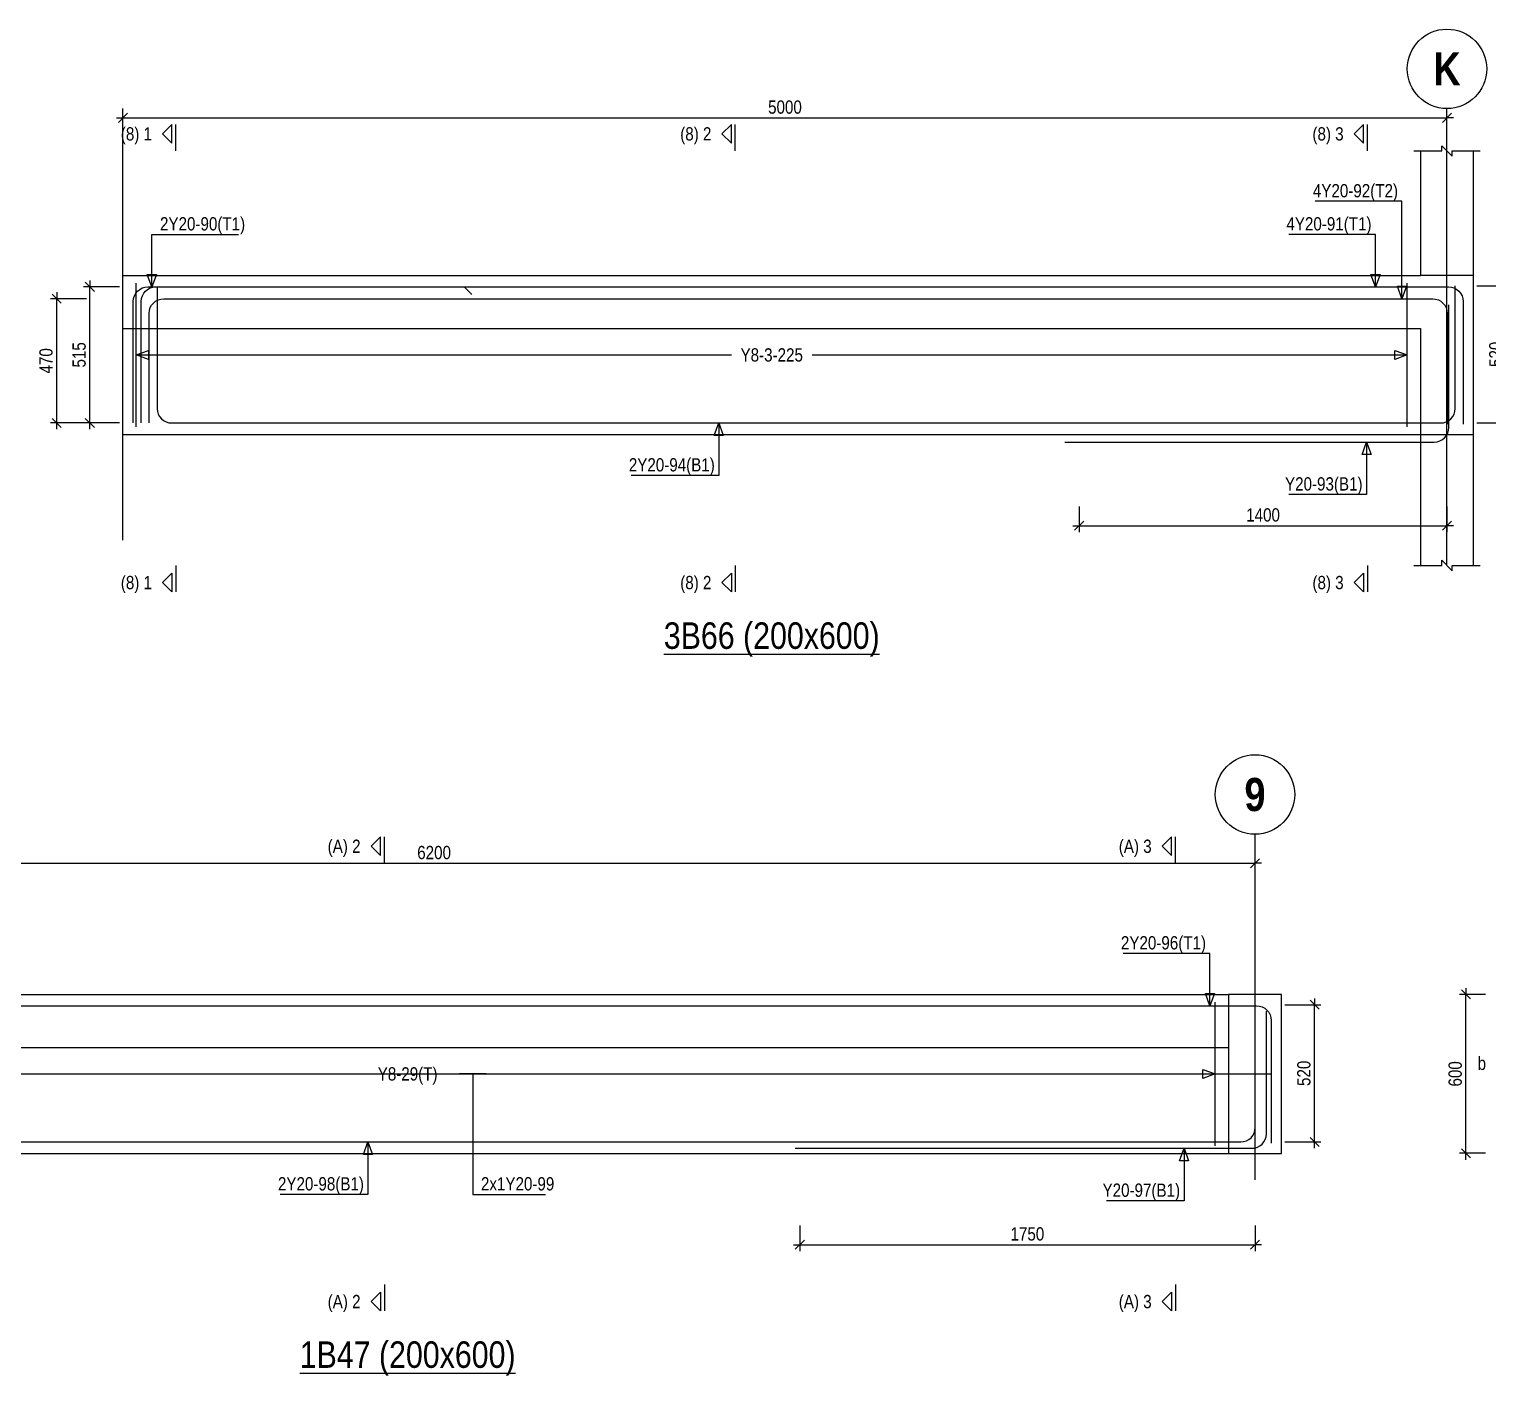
# Model space of a CAD drawing. Extents: x 0 to 206258, y -403073 to 0.
# Drawn here: x 36659 to 47675, y -360104 to -349934 of the extents above; entities that cross this region are included whole.
import ezdxf
from ezdxf.enums import TextEntityAlignment as Align
from ezdxf.lldxf.tags import DXFTag

# ---------------------------------------------------------------- set-up
doc = ezdxf.new("R2010")
doc.units = 0
doc.header["$LTSCALE"] = 1000
for name, color, linetype in [('Axis Circle(Dir 2)', 150, 'Continuous'), ('Axis Label(Dir 1)', 7, 'Continuous'), ('Axis Line(Dir 2)', 150, 'CENTER2'), ('Break Line', 5, 'Continuous'), ('Dimension Line', 5, 'Continuous'), ('Front Elevation Line', 40, 'Continuous'), ('Leader Line', 5, 'Continuous'), ('Link Line', 3, 'Continuous'), ('Rebar Kink', 4, 'Continuous'), ('Rebar Label', 6, 'Continuous'), ('Rebar Line', 7, 'Continuous'), ('Section Label', 1, 'Continuous'), ('Section Line', 1, 'Continuous'), ('Top Rebar Label', 6, 'Continuous'), ('Top Rebar Line', 7, 'Continuous')]:
    doc.layers.add(name, color=color, linetype=linetype)
for name, color, linetype, true_color in [('Back Elevation Line', 191, 'HIDDEN2', 0xd4aaff), ('Beam Label(D)', 94, 'Continuous', 0x008100), ('Beam Line(D)', 112, 'Continuous', 0x00bd5e), ('Link Label', 94, 'Continuous', 0x008100)]:
    doc.layers.add(name, color=color, linetype=linetype, true_color=true_color)
doc.styles.add('Axis Label(Dir 1)', font='ARIALNB.TTF', dxfattribs={"height": 250})
doc.styles.add('Beam Label(D)', font='ARIALN.TTF', dxfattribs={"height": 200})
doc.styles.add('Dimension Text', font='ARIALN.TTF', dxfattribs={"height": 100})
doc.styles.add('Link Label', font='ARIALN.TTF', dxfattribs={"height": 100})
doc.styles.add('Rebar Label', font='ARIALN.TTF', dxfattribs={"height": 100})
doc.styles.add('Section Label', font='ARIALN.TTF', dxfattribs={"height": 100})
doc.styles.add('Top Rebar Label', font='ARIALN.TTF', dxfattribs={"height": 100})
tags = doc.linetypes.add('CENTER2', pattern=[1.125, 0.75, -0.125, 0.125, -0.125]).pattern_tags.tags
tags[10:11] = [DXFTag(74, 4), DXFTag(75, 0), DXFTag(340, '0'), DXFTag(46, 0.0), DXFTag(50, 0.0), DXFTag(44, 0.0), DXFTag(45, 0.0)]
tags[8:9] = [DXFTag(74, 4), DXFTag(75, 0), DXFTag(340, '0'), DXFTag(46, 0.0), DXFTag(50, 0.0), DXFTag(44, 0.0), DXFTag(45, 0.0)]
tags[6:7] = [DXFTag(74, 4), DXFTag(75, 0), DXFTag(340, '0'), DXFTag(46, 0.0), DXFTag(50, 0.0), DXFTag(44, 0.0), DXFTag(45, 0.0)]
tags[4:5] = [DXFTag(74, 4), DXFTag(75, 0), DXFTag(340, '0'), DXFTag(46, 0.0), DXFTag(50, 0.0), DXFTag(44, 0.0), DXFTag(45, 0.0)]
tags = doc.linetypes.add('HIDDEN2', pattern=[0.1875, 0.125, -0.0625]).pattern_tags.tags
tags[6:7] = [DXFTag(74, 4), DXFTag(75, 0), DXFTag(340, '0'), DXFTag(46, 0.0), DXFTag(50, 0.0), DXFTag(44, 0.0), DXFTag(45, 0.0)]
tags[4:5] = [DXFTag(74, 4), DXFTag(75, 0), DXFTag(340, '0'), DXFTag(46, 0.0), DXFTag(50, 0.0), DXFTag(44, 0.0), DXFTag(45, 0.0)]
doc.dimstyles.new('BEAM', dxfattribs={"dimtxt": 100, "dimasz": 30, "dimexe": 48.3, "dimexo": 103.5, "dimgap": 30, "dimtad": 1, "dimtoh": 1, "dimdec": 1, "dimlfac": 0.5, "dimdsep": 46, "dimtxsty": 'Dimension Text', "dimblk": 'PCDIM_TICK', "dimcen": 0.09, "dimclrd": 5, "dimclre": 5, "dimclrt": 5, "dimadec": 1, "dimazin": 0, "dimtp": 1, "dimtm": 1, "dimtfac": 1, "dimtdec": 4, "dimtofl": 0, "dimtmove": 0, "dimatfit": 3, "dimfxl": 1, "dimtolj": 1, "dimtzin": 0, "dimarcsym": 0})

# ---------------------------------------------------------------- blocks, each defined once
blk = doc.blocks.new('PCDIM_TICK')
at = {"layer": 'Dimension Line', "color": 0, "transparency": 33554687}
for p, q in [((1.15, 1.15), (-1.15, -1.15)), ((1.61, 0), (0, 0))]:
    blk.add_line(p, q, dxfattribs=at)
blk = doc.blocks.new('*U4200')
at = {"layer": 'Dimension Line', "color": 5, "true_color": 0x0000ff, "transparency": 16777216}
for p, q in [((44589, -353538), (44589, -353733)), ((47367, -353538), (47367, -353733)), ((44589, -353684), (47367, -353684))]:
    blk.add_line(p, q, dxfattribs=at)
at = {"layer": 'Dimension Line', "color": 5, "true_color": 0x0000ff, "transparency": 16777216, "xscale": 30, "yscale": 30, "rotation": 180.0000000000004}
blk.add_blockref('PCDIM_TICK', (44589, -353684), dxfattribs=at)
at = {"layer": 'Dimension Line', "color": 5, "true_color": 0x0000ff, "transparency": 16777216, "xscale": 30, "yscale": 30}
blk.add_blockref('PCDIM_TICK', (47367, -353684), dxfattribs=at)
at = {"layer": 'Dimension Line', "color": 5, "true_color": 0x0000ff, "transparency": 16777216, "insert": (45978, -353654), "char_height": 100, "width": 238.4, "attachment_point": 8, "style": 'Dimension Text'}
blk.add_mtext('1400', dxfattribs=at)
blk = doc.blocks.new('*U4201')
at = {"layer": 'Dimension Line', "color": 5, "true_color": 0x0000ff, "transparency": 16777216}
for p, q in [((37342, -351880), (37069, -351880)), ((37117, -352908), (37117, -351880)), ((37342, -352908), (37069, -352908))]:
    blk.add_line(p, q, dxfattribs=at)
at = {"layer": 'Dimension Line', "color": 5, "true_color": 0x0000ff, "transparency": 16777216, "xscale": 30, "yscale": 30}
for p, rotation in [((37117, -351880), 89.99999999999447), ((37117, -352908), 269.9999999999834)]:
    blk.add_blockref('PCDIM_TICK', p, dxfattribs=dict(at, rotation=rotation))
at = {"layer": 'Dimension Line', "color": 5, "true_color": 0x0000ff, "transparency": 16777216, "insert": (37087, -352394), "char_height": 100, "width": 182.37, "attachment_point": 8, "rotation": 90, "style": 'Dimension Text'}
blk.add_mtext('515', dxfattribs=at)
blk = doc.blocks.new('*U4202')
at = {"layer": 'Dimension Line', "color": 5, "true_color": 0x0000ff, "transparency": 16777216}
for p, q in [((37092, -351970), (36819, -351970)), ((36867, -352908), (36867, -351970)), ((37092, -352908), (36819, -352908))]:
    blk.add_line(p, q, dxfattribs=at)
at = {"layer": 'Dimension Line', "color": 5, "true_color": 0x0000ff, "transparency": 16777216, "xscale": 30, "yscale": 30}
for p, rotation in [((36867, -351970), 89.99999999999447), ((36867, -352908), 269.9999999999834)]:
    blk.add_blockref('PCDIM_TICK', p, dxfattribs=dict(at, rotation=rotation))
at = {"layer": 'Dimension Line', "color": 5, "true_color": 0x0000ff, "transparency": 16777216, "insert": (36837, -352439), "char_height": 100, "width": 184.72, "attachment_point": 8, "rotation": 90, "style": 'Dimension Text'}
blk.add_mtext('470', dxfattribs=at)
blk = doc.blocks.new('*U4203')
at = {"layer": 'Dimension Line', "color": 5, "true_color": 0x0000ff, "transparency": 16777216}
for p, q in [((47593, -351872), (47865, -351872)), ((47817, -352908), (47817, -351872)), ((47593, -352908), (47865, -352908))]:
    blk.add_line(p, q, dxfattribs=at)
at = {"layer": 'Dimension Line', "color": 5, "true_color": 0x0000ff, "transparency": 16777216, "xscale": 30, "yscale": 30}
for p, rotation in [((47817, -351872), 89.99999999999447), ((47817, -352908), 269.9999999999834)]:
    blk.add_blockref('PCDIM_TICK', p, dxfattribs=dict(at, rotation=rotation))
at = {"layer": 'Dimension Line', "color": 5, "true_color": 0x0000ff, "transparency": 16777216, "insert": (47787, -352390), "char_height": 100, "width": 181.5, "attachment_point": 8, "rotation": 90, "style": 'Dimension Text'}
blk.add_mtext('520', dxfattribs=at)
blk = doc.blocks.new('*U4204')
at = {"layer": 'Dimension Line', "color": 5, "true_color": 0x0000ff, "transparency": 16777216}
for p, q in [((37367, -350751), (37367, -350556)), ((37367, -350604), (47367, -350604)), ((47367, -350751), (47367, -350556))]:
    blk.add_line(p, q, dxfattribs=at)
at = {"layer": 'Dimension Line', "color": 5, "true_color": 0x0000ff, "transparency": 16777216, "xscale": 30, "yscale": 30, "rotation": 180.0000000000004}
blk.add_blockref('PCDIM_TICK', (37367, -350604), dxfattribs=at)
at = {"layer": 'Dimension Line', "color": 5, "true_color": 0x0000ff, "transparency": 16777216, "xscale": 30, "yscale": 30}
blk.add_blockref('PCDIM_TICK', (47367, -350604), dxfattribs=at)
at = {"layer": 'Dimension Line', "color": 5, "true_color": 0x0000ff, "transparency": 16777216, "insert": (42367, -350574), "char_height": 100, "width": 245.98, "attachment_point": 8, "style": 'Dimension Text'}
blk.add_mtext('5000', dxfattribs=at)
blk = doc.blocks.new('*U4243')
at = {"layer": 'Dimension Line', "color": 5, "true_color": 0x0000ff, "transparency": 16777216}
for p, q in [((42479, -358968), (42479, -359163)), ((45917, -358968), (45917, -359163)), ((42479, -359114), (45917, -359114))]:
    blk.add_line(p, q, dxfattribs=at)
at = {"layer": 'Dimension Line', "color": 5, "true_color": 0x0000ff, "transparency": 16777216, "xscale": 30, "yscale": 30, "rotation": 180.0000000000004}
blk.add_blockref('PCDIM_TICK', (42479, -359114), dxfattribs=at)
at = {"layer": 'Dimension Line', "color": 5, "true_color": 0x0000ff, "transparency": 16777216, "xscale": 30, "yscale": 30}
blk.add_blockref('PCDIM_TICK', (45917, -359114), dxfattribs=at)
at = {"layer": 'Dimension Line', "color": 5, "true_color": 0x0000ff, "transparency": 16777216, "insert": (44198, -359084), "char_height": 100, "width": 238.4, "attachment_point": 8, "style": 'Dimension Text'}
blk.add_mtext('1750', dxfattribs=at)
blk = doc.blocks.new('*U4245')
at = {"layer": 'Dimension Line', "color": 5, "true_color": 0x0000ff, "transparency": 16777216}
for p, q in [((46143, -357302), (46415, -357302)), ((46367, -358338), (46367, -357302)), ((46143, -358338), (46415, -358338))]:
    blk.add_line(p, q, dxfattribs=at)
at = {"layer": 'Dimension Line', "color": 5, "true_color": 0x0000ff, "transparency": 16777216, "xscale": 30, "yscale": 30}
for p, rotation in [((46367, -357302), 89.99999999999447), ((46367, -358338), 269.9999999999834)]:
    blk.add_blockref('PCDIM_TICK', p, dxfattribs=dict(at, rotation=rotation))
at = {"layer": 'Dimension Line', "color": 5, "true_color": 0x0000ff, "transparency": 16777216, "insert": (46337, -357820), "char_height": 100, "width": 181.5, "attachment_point": 8, "rotation": 90, "style": 'Dimension Text'}
blk.add_mtext('520', dxfattribs=at)
blk = doc.blocks.new('*U4246')
at = {"layer": 'Dimension Line', "color": 5, "true_color": 0x0000ff, "transparency": 16777216}
for p, q in [((33517, -356381), (33517, -356186)), ((33517, -356234), (45917, -356234)), ((45917, -356381), (45917, -356186))]:
    blk.add_line(p, q, dxfattribs=at)
at = {"layer": 'Dimension Line', "color": 5, "true_color": 0x0000ff, "transparency": 16777216, "xscale": 30, "yscale": 30, "rotation": 180.0000000000004}
blk.add_blockref('PCDIM_TICK', (33517, -356234), dxfattribs=at)
at = {"layer": 'Dimension Line', "color": 5, "true_color": 0x0000ff, "transparency": 16777216, "xscale": 30, "yscale": 30}
blk.add_blockref('PCDIM_TICK', (45917, -356234), dxfattribs=at)
at = {"layer": 'Dimension Line', "color": 5, "true_color": 0x0000ff, "transparency": 16777216, "insert": (39717, -356204), "char_height": 100, "width": 246.45, "attachment_point": 8, "style": 'Dimension Text'}
blk.add_mtext('6200', dxfattribs=at)
blk = doc.blocks.new('*U4248')
at = {"layer": 'Dimension Line', "color": 5, "true_color": 0x0000ff, "transparency": 16777216}
for p, q in [((47657, -357224), (47462, -357224)), ((47510, -358424), (47510, -357224)), ((47657, -358424), (47462, -358424))]:
    blk.add_line(p, q, dxfattribs=at)
at = {"layer": 'Dimension Line', "color": 5, "true_color": 0x0000ff, "transparency": 16777216, "xscale": 30, "yscale": 30}
for p, rotation in [((47510, -357224), 89.99999999999447), ((47510, -358424), 269.9999999999834)]:
    blk.add_blockref('PCDIM_TICK', p, dxfattribs=dict(at, rotation=rotation))
at = {"layer": 'Dimension Line', "color": 5, "true_color": 0x0000ff, "transparency": 16777216, "insert": (47480, -357824), "char_height": 100, "width": 181.97, "attachment_point": 8, "rotation": 90, "style": 'Dimension Text'}
blk.add_mtext('600', dxfattribs=at)

msp = doc.modelspace()

# ---------------------------------------------------------------- linework, layer by layer
at = {"layer": 'Axis Circle(Dir 2)', "transparency": 33554687}
for centre in [(47367.055, -350234.284), (45917.055, -355714.284)]:
    msp.add_circle(centre, 300, dxfattribs=at)
at = {"layer": 'Axis Line(Dir 2)', "transparency": 33554687}
for points in [[(37367.055, -353794.284), (37367.055, -350534.284)], [(47367.055, -353984.284), (47367.055, -350534.284)], [(45917.055, -358624.284), (45917.055, -356014.284)]]:
    msp.add_lwpolyline(points, dxfattribs=at)
at = {"layer": 'Back Elevation Line', "transparency": 33554687}
for points in [[(37367.055, -352194.284), (37367.055, -351794.284), (47167.055, -351794.284)], [(47567.055, -351794.284), (47167.055, -351794.284)], [(47567.055, -352994.284), (47567.055, -351794.284)], [(37367.055, -352194.284), (47167.055, -352194.284)], [(47167.055, -352194.284), (47167.055, -352994.284)], [(47167.055, -352994.284), (47567.055, -352994.284)], [(33717.055, -357224.284), (45717.055, -357224.284)], [(46117.055, -357224.284), (45717.055, -357224.284)], [(46117.055, -358424.284), (46117.055, -357224.284)], [(33717.055, -357624.284), (45717.055, -357624.284)], [(45717.055, -357624.284), (45717.055, -358424.284)], [(45717.055, -358424.284), (46117.055, -358424.284)]]:
    msp.add_lwpolyline(points, dxfattribs=at)
at = {"layer": 'Beam Line(D)', "transparency": 33554687}
for points in [[(47167.055, -350854.284), (47167.055, -351794.284)], [(47567.055, -351794.284), (47567.054, -350854.284)], [(37367.055, -351794.284), (47167.055, -351794.284)], [(37367.055, -352994.284), (37367.055, -351794.284)], [(47567.054, -353984.284), (47567.055, -351794.284)], [(37367.055, -352994.284), (47167.055, -352994.284)], [(47167.055, -352994.284), (47167.055, -353984.284)], [(33317.055, -357224.284), (45717.055, -357224.284)], [(46117.055, -357224.284), (45717.055, -357224.284)], [(46117.055, -358424.284), (46117.055, -357224.284)], [(33317.055, -358424.284), (45717.055, -358424.284)], [(45717.055, -358424.284), (46117.055, -358424.284)]]:
    msp.add_lwpolyline(points, dxfattribs=at)
at = {"layer": 'Break Line', "transparency": 33554687}
for points in [[(47117.055, -350854.284), (47327.055, -350854.284), (47327.055, -350814.284), (47407.055, -350894.284), (47407.055, -350854.284), (47617.054, -350854.284)], [(47117.055, -353984.284), (47327.055, -353984.284), (47327.055, -353944.284), (47407.055, -354024.284), (47407.055, -353984.284), (47617.054, -353984.284)]]:
    msp.add_lwpolyline(points, dxfattribs=at)
at = {"layer": 'Front Elevation Line', "transparency": 33554687}
for points in [[(46117.055, -357224.284), (45717.055, -357224.284)], [(45717.055, -357224.284), (45717.055, -358424.284)], [(46117.055, -358424.284), (46117.055, -357224.284)], [(45717.055, -358424.284), (46117.055, -358424.284)]]:
    msp.add_lwpolyline(points, dxfattribs=at)
at = {"layer": 'Leader Line', "transparency": 33554687}
for points in [[(47027.055, -351970.284), (47027.055, -351234.284), (46372.064, -351234.284)], [(37585.055, -351880.284), (37585.055, -351484.284), (38240.046, -351484.284)], [(46827.055, -351880.284), (46827.055, -351484.284), (46172.064, -351484.284)], [(37550.853, -351786.314), (37619.257, -351786.314), (37585.055, -351880.284), (37550.853, -351786.314)], [(46792.853, -351786.314), (46861.257, -351786.314), (46827.055, -351880.284), (46792.853, -351786.314)], [(46992.853, -351876.314), (47061.257, -351876.314), (47027.055, -351970.284), (46992.853, -351876.314)], [(37467.055, -352394.284), (37561.024, -352360.082), (37561.024, -352428.486), (37467.055, -352394.284), (41962.41, -352394.284)], [(42571.698, -352394.284), (47067.054, -352394.284), (46973.085, -352428.486), (46973.085, -352360.082), (47067.054, -352394.284)], [(41867.055, -352908.284), (41867.055, -353304.284), (41204.381, -353304.284)], [(41901.257, -353002.253), (41832.853, -353002.253), (41867.055, -352908.284), (41901.257, -353002.253)], [(46759.332, -353052.491), (46759.332, -353448.491), (46173.026, -353448.491)], [(46793.534, -353146.46), (46725.13, -353146.46), (46759.332, -353052.491), (46793.534, -353146.46)], [(45577.055, -357310.284), (45577.055, -356914.284), (44922.064, -356914.284)], [(45542.853, -357216.314), (45611.257, -357216.314), (45577.055, -357310.284), (45542.853, -357216.314)], [(33417.055, -357824.284), (33511.024, -357790.082), (33511.024, -357858.486), (33417.055, -357824.284), (39223.967, -357824.284)], [(39810.143, -357824.284), (45617.055, -357824.284), (45523.086, -357858.486), (45523.086, -357790.082), (45617.055, -357824.284)], [(40009.055, -357824.284), (40109.055, -357824.284), (39909.055, -357824.284)], [(40009.055, -357824.284), (40009.055, -358734.284), (40557.406, -358734.284)], [(39217.055, -358338.284), (39217.055, -358734.284), (38554.381, -358734.284)], [(39251.257, -358432.253), (39182.853, -358432.253), (39217.055, -358338.284), (39251.257, -358432.253)], [(45381.147, -358386.353), (45381.147, -358782.353), (44794.841, -358782.353)], [(45415.349, -358480.322), (45346.945, -358480.322), (45381.147, -358386.353), (45415.349, -358480.322)]]:
    msp.add_lwpolyline(points, dxfattribs=at)
at = {"layer": 'Link Line', "transparency": 33554687}
for p, q in [((37467.055, -352936.284), (37467.055, -351852.284)), ((47067.054, -352936.284), (47067.054, -351852.284)), ((45617.055, -358366.284), (45617.055, -357282.284))]:
    msp.add_line(p, q, dxfattribs=at)
at = {"layer": 'Rebar Kink', "transparency": 33554687}
msp.add_line((40001.623, -351936.852), (39945.055, -351880.284), dxfattribs=at)
at = {"layer": 'Rebar Line', "transparency": 33554687}
for points in [[(37625.055, -351880.284), (37625.055, -352798.328, 0.414213562), (37735.01, -352908.284), (47319.099, -352908.284, 0.414213543), (47429.054, -352798.328), (47429.054, -351872.284)], [(44481.331, -353052.491), (47271.376, -353052.491, 0.414213543), (47381.331, -352942.535), (47381.332, -352016.491)], [(33515.055, -357310.284), (33515.055, -358228.328, 0.414213562), (33625.011, -358338.284), (45809.099, -358338.284, 0.414213543), (45919.055, -358228.328), (45919.055, -357302.284)], [(42443.148, -358386.353), (45893.192, -358386.353, 0.414213543), (46003.148, -358276.397), (46003.148, -357350.353)]]:
    msp.add_lwpolyline(points, format="xyb", dxfattribs=at)
at = {"layer": 'Section Line', "transparency": 33554687}
for points in [[(37737.055, -350654.284), (37666.344, -350724.994), (37737.055, -350795.705), (37737.055, -350654.284)], [(37767.055, -350854.284), (37767.055, -350654.284)], [(41962.055, -350654.284), (41891.344, -350724.994), (41962.055, -350795.705), (41962.055, -350654.284)], [(41992.055, -350854.284), (41992.055, -350654.284)], [(46737.054, -350654.284), (46666.343, -350724.994), (46737.054, -350795.705), (46737.054, -350654.284)], [(46767.054, -350854.284), (46767.054, -350654.284)], [(37737.055, -354184.284), (37737.055, -354184.284), (37666.344, -354113.573), (37737.055, -354042.862), (37737.055, -354184.284)], [(37767.055, -353984.284), (37767.055, -354184.284)], [(41962.055, -354184.284), (41962.055, -354184.284), (41891.344, -354113.573), (41962.055, -354042.862), (41962.055, -354184.284)], [(41992.055, -353984.284), (41992.055, -354184.284)], [(46737.054, -354184.284), (46737.054, -354184.284), (46666.343, -354113.573), (46737.054, -354042.862), (46737.054, -354184.284)], [(46767.054, -353984.284), (46767.054, -354184.284)], [(39312.055, -356034.284), (39241.344, -356104.994), (39312.055, -356175.705), (39312.055, -356034.284)], [(39342.055, -356234.284), (39342.055, -356034.284)], [(45287.055, -356034.284), (45216.344, -356104.994), (45287.055, -356175.705), (45287.055, -356034.284)], [(45317.055, -356234.284), (45317.055, -356034.284)], [(39312.055, -359614.284), (39312.055, -359614.284), (39241.344, -359543.573), (39312.055, -359472.862), (39312.055, -359614.284)], [(39342.055, -359414.284), (39342.055, -359614.284)], [(45287.055, -359614.284), (45287.055, -359614.284), (45216.344, -359543.573), (45287.055, -359472.862), (45287.055, -359614.284)], [(45317.055, -359414.284), (45317.055, -359614.284)]]:
    msp.add_lwpolyline(points, dxfattribs=at)
at = {"layer": 'Top Rebar Line', "transparency": 33554687}
for points in [[(37445.055, -352908.284), (37445.055, -351990.239, -0.414213562), (37555.01, -351880.284), (39945.055, -351880.284)], [(37505.055, -352908.284), (37505.055, -351990.239, -0.414213562), (37615.01, -351880.284), (47379.099, -351880.284, -0.414213562), (47489.054, -351990.239), (47489.054, -352916.284)], [(37565.055, -352908.284), (37565.055, -352080.239, -0.414213562), (37675.01, -351970.284), (47259.099, -351970.284, -0.414213562), (47369.054, -352080.239), (47369.054, -352916.284)], [(33455.055, -358338.284), (33455.055, -357420.239, -0.414213562), (33565.011, -357310.284), (45929.099, -357310.284, -0.414213562), (46039.055, -357420.239), (46039.055, -358346.284)]]:
    msp.add_lwpolyline(points, format="xyb", dxfattribs=at)
msp.add_lwpolyline([(33379.055, -357824.284), (46039.055, -357824.284)], dxfattribs=at)

# ---------------------------------------------------------------- texts
at = {"layer": 'Axis Label(Dir 1)', "transparency": 33554687, "style": 'Axis Label(Dir 1)'}
for s, p in [('K', (47367.055, -350234.284)), ('9', (45917.055, -355714.284))]:
    msp.add_text(s, height=250, dxfattribs=at).set_placement(p, align=Align.MIDDLE_CENTER)
at = {"layer": 'Beam Label(D)', "transparency": 33554687, "style": 'Beam Label(D)'}
for s, p in [('%%U3B66 (200x600)', (42267.055, -354414.284)), ('%%U1B47 (200x600)', (39517.055, -359844.284))]:
    msp.add_text(s, height=200, dxfattribs=at).set_placement(p, align=Align.TOP_CENTER)
at = {"layer": 'Link Label', "transparency": 33554687, "style": 'Link Label'}
for s, p in [('Y8-3-225', (42267.054, -352394.284)), ('Y8-29(T)', (39517.055, -357824.284))]:
    msp.add_text(s, height=100, dxfattribs=at).set_placement(p, align=Align.MIDDLE_CENTER)
at = {"layer": 'Rebar Label', "transparency": 33554687, "style": 'Rebar Label'}
for s, p in [(' 2Y20-94(B1)', (41837.055, -353274.284)), (' Y20-93(B1)', (46729.332, -353418.491)), (' 2Y20-98(B1)', (39187.055, -358704.284)), (' Y20-97(B1)', (45351.147, -358752.353))]:
    msp.add_text(s, height=100, dxfattribs=at).set_placement(p, align=Align.RIGHT)
msp.add_text('b', height=100, dxfattribs=at).set_placement((47630.055, -357824.284), align=Align.BOTTOM_CENTER)
msp.add_text(' 2x1Y20-99', height=100, dxfattribs=at).set_placement((40039.055, -358704.284))
at = {"layer": 'Section Label', "transparency": 33554687, "style": 'Section Label'}
for s, p in [('(8) 1', (37586.344, -350724.994)), ('(8) 2', (41811.344, -350724.994)), ('(8) 3', (46586.343, -350724.994)), ('(8) 1', (37586.344, -354113.573)), ('(8) 2', (41811.344, -354113.573)), ('(8) 3', (46586.343, -354113.573)), ('(A) 2', (39161.344, -356104.994)), ('(A) 3', (45136.344, -356104.994)), ('(A) 2', (39161.344, -359543.573)), ('(A) 3', (45136.344, -359543.573))]:
    msp.add_text(s, height=100, dxfattribs=at).set_placement(p, align=Align.MIDDLE_RIGHT)
at = {"layer": 'Top Rebar Label', "transparency": 33554687, "style": 'Top Rebar Label'}
for s, p in [(' 4Y20-92(T2)', (46997.055, -351204.284)), (' 4Y20-91(T1)', (46797.055, -351454.284)), (' 2Y20-96(T1)', (45547.055, -356884.284))]:
    msp.add_text(s, height=100, dxfattribs=at).set_placement(p, align=Align.RIGHT)
msp.add_text(' 2Y20-90(T1)', height=100, dxfattribs=at).set_placement((37615.055, -351454.284))

# ---------------------------------------------------------------- dimensions: what is measured, and where the dimension line sits
at = {"layer": 'Dimension Line', "transparency": 33554687}
for base, p1, p2, text, picture, middle in [((42367.055, -350604.284), (37367.055, -350854.284), (47367.055, -350854.284), '5000', '*U4204', (42367.055, -350604.284)), ((45978.054, -353684.284), (44589.054, -353434.284), (47367.055, -353434.284), '1400', '*U4200', (45978.054, -353684.284)), ((39717.055, -356234.284), (33517.055, -356484.284), (45917.055, -356484.284), '6200', '*U4246', (39717.055, -356234.284)), ((44198.055, -359114.284), (42479.055, -358864.284), (45917.055, -358864.284), '1750', '*U4243', (44198.055, -359114.284))]:
    dim = msp.add_linear_dim(base=base, p1=p1, p2=p2, text=text, dimstyle='BEAM', override={"dimscale": 1, "dimtxt": 100, "dimasz": 30, "dimexe": 48.3, "dimexo": 103.5, "dimgap": 30, "dimtad": 1, "dimtih": 0, "dimdec": 1, "dimlfac": 0.5, "dimzin": 8, "dimlunit": 2, "dimpost": '', "dimtxsty": 'Dimension Text', "dimblk": 'PCDIM_TICK', "dimse1": 0, "dimse2": 0, "dimsd2": 0, "dimclrd": 5, "dimclre": 5, "dimclrt": 5, "dimaunit": 0, "dimadec": 1, "dimazin": 0, "dimtol": 0, "dimtp": 1, "dimtm": 1, "dimtmove": 0}, dxfattribs=at)
    dim.commit()
    dim.dimension.update_dxf_attribs({"geometry": picture, "text_midpoint": middle})
for base, p1, p2, text, picture, middle in [((37117.055, -352394.284), (37445.055, -352908.284), (37445.055, -351880.284), '515', '*U4201', (37117.055, -352394.284)), ((47817.054, -352390.284), (47489.054, -352908.284), (47489.054, -351872.284), '520', '*U4203', (47817.054, -352390.284)), ((36867.055, -352439.284), (37195.055, -352908.284), (37195.055, -351970.284), '470', '*U4202', (36867.055, -352439.284)), ((46367.055, -357820.284), (46039.055, -358338.284), (46039.055, -357302.284), '520', '*U4245', (46367.055, -357820.284)), ((47510.055, -357824.284), (47760.055, -358424.284), (47760.055, -357224.284), '600', '*U4248', (47510.055, -357824.284))]:
    dim = msp.add_linear_dim(base=base, p1=p1, p2=p2, angle=90, text=text, dimstyle='BEAM', override={"dimscale": 1, "dimtxt": 100, "dimasz": 30, "dimexe": 48.3, "dimexo": 103.5, "dimgap": 30, "dimtad": 1, "dimtih": 0, "dimdec": 1, "dimlfac": 0.5, "dimzin": 8, "dimlunit": 2, "dimpost": '', "dimtxsty": 'Dimension Text', "dimblk": 'PCDIM_TICK', "dimse1": 0, "dimse2": 0, "dimsd2": 0, "dimclrd": 5, "dimclre": 5, "dimclrt": 5, "dimaunit": 0, "dimadec": 1, "dimazin": 0, "dimtol": 0, "dimtp": 1, "dimtm": 1, "dimtmove": 0}, dxfattribs=at)
    dim.commit()
    dim.dimension.update_dxf_attribs({"geometry": picture, "text_midpoint": middle})

doc.saveas('drawing.dxf')
